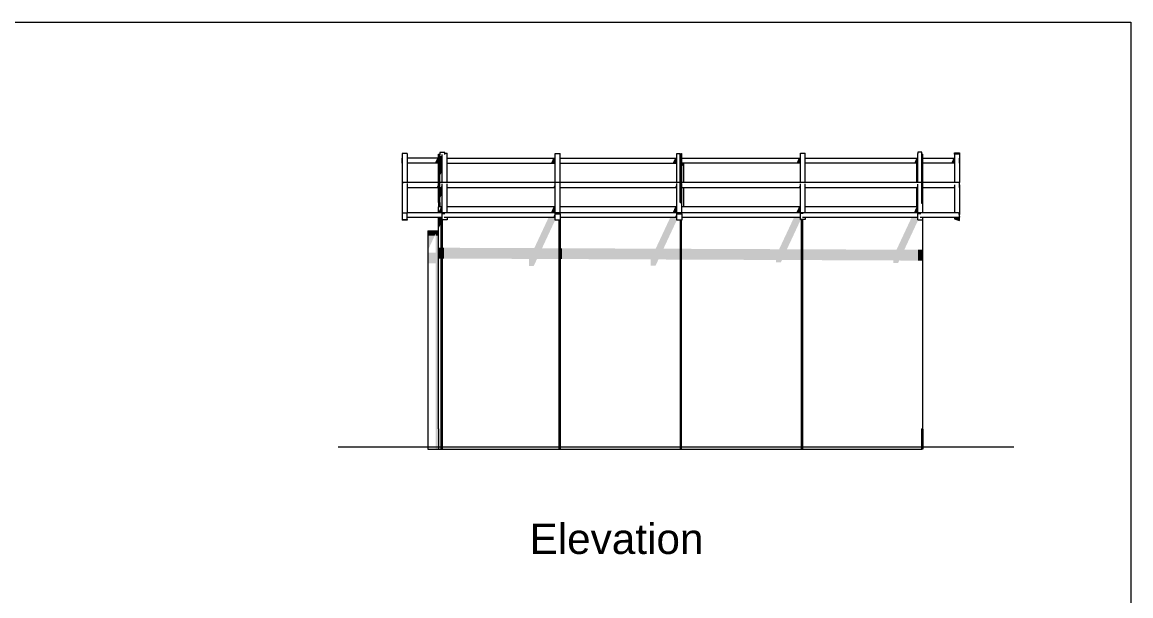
# Model space of a CAD drawing. Extents: x 4998 to 29504, y 981 to 19512.
# Drawn here: x 20348 to 29504, y 14776 to 19512 of the extents above; entities that cross this region are included whole.
import ezdxf

# ---------------------------------------------------------------- set-up
doc = ezdxf.new("R2010")
doc.units = 0
doc.header["$MEASUREMENT"] = 0
doc.layers.add('A01_Esquisses.A_No_stylo__10', color=134, linetype='Continuous', lineweight=5)
doc.layers.add('B08_Murs ext_ Périphériques.B_No_stylo__161', color=1, linetype='Continuous', lineweight=15)
for name, color, linetype, lineweight, true_color in [('B03_Constr_ Poteaux.B_No_stylo__189', 7, 'Continuous', 5, 0xb3b3b3), ('B03_Constr_ Poteaux.B_No_stylo__88', 7, 'Continuous', 13, 0xfd4435), ('B08_Murs ext_ Périphériques.B_No_stylo__189', 7, 'Continuous', 5, 0xb3b3b3), ('B08_Murs ext_ Périphériques.B_No_stylo__87', 7, 'Continuous', 13, 0x6a6a6a), ('C07_2D_ Textes_ Ttes échelle.C_No_stylo__66', 7, 'Continuous', 15, 0x5555ff), ('G04_Exter_ Environnement.G_No_stylo__189', 7, 'Continuous', 5, 0xb3b3b3), ('G04_Exter_ Environnement.G_No_stylo__90', 7, 'Continuous', 13, 0x00bfbf)]:
    doc.layers.add(name, color=color, linetype=linetype, lineweight=lineweight, true_color=true_color)
doc.styles.add('STYLE_GENERE_1', font='arial.ttf')

msp = doc.modelspace()

# ---------------------------------------------------------------- hatches: boundary and pattern name
at = {"layer": 'B03_Constr_ Poteaux.B_No_stylo__189', "linetype": 'Continuous', "lineweight": 0, "true_color": 0x595959}
for points in [[(23797.1, 18241.6), (23805.4, 18258), (23805.4, 18348.2), (23797.1, 18348.2)], [(23805.4, 18348.2), (23805.4, 18258), (23817.1, 18283.1), (23817.1, 18348.2)], [(25782.3, 18388.2), (25782.3, 18347.9), (25782.7, 18348.8), (25782.7, 18331.5), (25788.2, 18331.5), (25788.2, 18388.2)], [(25788.2, 18331.5), (25792.3, 18331.5), (25792.3, 18388.2), (25788.2, 18388.2)], [(25794.6, 18348.2), (25794.6, 18331.7), (25805.6, 18323.8), (25805.6, 18348.2)], [(25808.1, 18348.2), (25805.6, 18348.2), (25805.6, 18323.8), (25808.1, 18318.7)], [(25812.3, 18348.2), (25808.1, 18348.2), (25808.1, 18318.7), (25812.3, 18309.6)], [(27737.1, 18348.2), (27737.1, 18188.2), (27743.8, 18188.2), (27743.8, 18348.2)], [(27743.8, 18348.2), (27743.8, 18188.2), (27745.9, 18188.2), (27745.9, 18348.2)], [(27787.1, 18348.2), (27787.1, 18301.1), (27787.1, 18301), (27787.1, 18348.2)], [(23805.4, 18138.2), (23797.1, 18138.2), (23797.1, 18054.3), (23805.4, 18070.6)], [(23805.4, 18138.2), (23805.4, 18070.6), (23817.1, 18095.7), (23817.1, 18138.2)], [(25782.3, 18188.2), (25782.3, 18160.6), (25788.2, 18173.1), (25788.2, 18188.2)], [(25792.3, 18188.2), (25788.2, 18188.2), (25788.2, 18173.1), (25792.3, 18182)], [(27737.1, 18148.2), (27737.1, 18138.2), (27743.8, 18138.2), (27743.8, 18148.2)], [(27743.8, 18138.2), (27737.1, 18138.2), (27737.1, 17988.2), (27743.8, 17988.2)], [(27745.9, 18148.2), (27743.8, 18148.2), (27743.8, 18138.2), (27745.9, 18138.2)], [(27743.8, 18138.2), (27743.8, 17988.2), (27745.9, 17988.2), (27745.9, 18138.2)], [(23805.4, 17990), (23803, 17988.2), (23805.4, 17988.2)], [(23805.4, 17990), (23805.4, 17988.2), (23817.1, 17988.2), (23817.1, 17989.9)], [(23805.4, 17848.1), (23818.8, 17876.8), (23818.8, 17881.4), (23817.1, 17881.4), (23817.1, 17901.4), (23805.4, 17901.4)], [(25780.6, 15988.2), (25780.6, 15988.2), (25780.6, 17878.4), (25780.6, 17878.4)], [(23818.8, 17649.6), (23805.4, 17649.7), (23805.4, 17560.7), (23818.8, 17560.7)], [(24794, 17645.4), (24780.6, 17645.5), (24780.6, 17556.6), (24794, 17556.5)], [(25780.6, 17552.3), (25786.5, 17552.2), (25786.5, 17641.2), (25780.6, 17641.2)], [(25786.5, 17641.2), (25786.5, 17552.2), (25788.2, 17552.2), (25788.2, 17641.2)], [(25788.2, 17641.2), (25788.2, 17552.2), (25794, 17552.2), (25794, 17641.2)], [(25794.1, 17641.1), (25794, 17641.2), (25794, 17552.2), (25794.1, 17552.2)], [(26794, 17636.8), (26780.6, 17636.9), (26780.6, 17547.9), (26794, 17547.9)], [(27787.1, 17609.8), (27787.1, 17520.8), (27787.1, 17520.8), (27787.1, 17609.7)], [(27777.1, 16153.2), (27780.4, 16153.2), (27780.4, 16155.2), (27777.1, 16155.2)], [(27782.1, 16155.2), (27780.4, 16155.2), (27780.4, 16153.2), (27782.1, 16153.2)], [(27787.1, 16155.2), (27782.1, 16155.2), (27782.1, 16153.2), (27786, 16153.2)], [(27787.1, 16153.2), (27787.1, 16153.2), (27787.1, 15988.2), (27787.1, 15988.2)]]:
    msp.add_hatch(color=251, dxfattribs=at).paths.add_polyline_path(points, flags=0)
at = {"layer": 'B08_Murs ext_ Périphériques.B_No_stylo__189', "linetype": 'Continuous', "lineweight": 0, "true_color": 0x595959}
for points in [[(23787.1, 18418.8), (23792.6, 18416.7), (23797.1, 18416.7), (23797.1, 18422), (23791.9, 18422)], [(23792.6, 18416.7), (23797.1, 18415), (23797.1, 18416.7)], [(23797.1, 18188.2), (23794.1, 18183), (23797.1, 18181.9)], [(27786.9, 18187.9), (27781.9, 18179.2), (27787.1, 18177.2), (27787.1, 18187.9)], [(25782.3, 18036.8), (25788.2, 18036.8), (25788.2, 18052.8), (25782.3, 18052.8)], [(25792.3, 18052.8), (25788.2, 18052.8), (25788.2, 18036.8), (25792.3, 18036.8)], [(23797.1, 17967.9), (23787.1, 17946.5), (23787.1, 17941.4), (23797.1, 17941.4)], [(23797.1, 17941.4), (23817.1, 17941.4), (23817.1, 17988.2), (23806.6, 17988.2), (23797.1, 17967.9)], [(24736.8, 17988.2), (24714.9, 17941.4), (24750.1, 17941.4), (24750.1, 17988.2)], [(25741.5, 17988.2), (25719.7, 17941.4), (25754.6, 17941.4), (25754.6, 17988.2)], [(25782.3, 18029.7), (25782.3, 18024.5), (25792.3, 18024.5), (25792.3, 18029.7)], [(26741.3, 17941.4), (26775.5, 17941.4), (26775.5, 17988.2), (26763.2, 17988.2)], [(27712.5, 17941.4), (27745.8, 17941.4), (27745.8, 17988.2), (27734.4, 17988.2)], [(27745.9, 17988.2), (27745.8, 17988.2), (27745.8, 17941.4), (27745.9, 17941.4)], [(23797.1, 17901.4), (23787.1, 17901.4), (23787.1, 17809), (23797.1, 17830.4)], [(23797.1, 17901.4), (23797.1, 17830.4), (23805.4, 17848.1), (23805.4, 17901.4)], [(23818.8, 17881.4), (23818.8, 17876.8), (23820.9, 17881.4)], [(23832.1, 17649.6), (23832.1, 17560.6), (24535.6, 17557.6), (24532.6, 17551.1), (24532.6, 17499.3), (24572.6, 17499.3), (24599.7, 17557.3), (24780.6, 17556.6), (24780.6, 17645.5), (24641.2, 17646.1), (24750.1, 17879.1), (24750.1, 17901.4), (24696.2, 17901.4), (24577.1, 17646.4)], [(24805.6, 17556.4), (25538.3, 17553.3), (25538.3, 17553.2), (25538.3, 17501.3), (25578.3, 17501.3), (25602.5, 17553), (25780.6, 17552.2), (25780.6, 17641.2), (25643.9, 17641.8), (25754.6, 17878.6), (25754.6, 17901.4), (25701, 17901.4), (25579.8, 17642.1), (24805.6, 17645.4)], [(26046.3, 17551.1), (26573.3, 17548.8), (26573.3, 17529.8), (26613.3, 17529.8), (26622.1, 17548.6), (26780.6, 17547.9), (26780.6, 17636.9), (26663.5, 17637.4), (26778, 17882.4), (26775.5, 17882.4), (26775.5, 17901.4), (26722.6, 17901.4), (26599.4, 17637.7), (26046.3, 17640.1)], [(26794, 17636.8), (26794, 17547.9), (27541.2, 17544.7), (27541.2, 17522.9), (27581.2, 17522.9), (27591.3, 17544.5), (27745.8, 17543.8), (27745.8, 17632.7), (27632.8, 17633.2), (27745.8, 17875.2), (27745.8, 17901.4), (27693.8, 17901.4), (27568.7, 17633.5)], [(27745.8, 17901.4), (27745.8, 17875.2), (27747.9, 17879.7), (27745.9, 17879.7), (27745.9, 17901.4)], [(23697.1, 17748.2), (23754.4, 17748.2), (23763.8, 17768.3), (23763.8, 17748.2), (23787.1, 17748.2), (23787.1, 17788.2), (23708.8, 17788.2), (23697.1, 17763.1)], [(23697.1, 17625.6), (23754.4, 17748.2), (23697.1, 17748.2)], [(23763.8, 17609.1), (23697.1, 17609.4), (23697.1, 17520.4), (23763.8, 17520.1), (23763.8, 15988.2), (23787.1, 15988.2), (23787.1, 16155.8), (23787.1, 17748.2), (23763.8, 17748.2)], [(23787.1, 17649.8), (23787.1, 17560.8), (23797.1, 17560.8), (23797.1, 17649.7)], [(23797.1, 17560.8), (23805.4, 17560.7), (23805.4, 17649.7), (23797.1, 17649.7)], [(23832.1, 17649.6), (23818.8, 17649.6), (23818.8, 17560.7), (23832.1, 17560.6)], [(24794, 17556.5), (24805.6, 17556.4), (24805.6, 17645.4), (24794, 17645.4)], [(25794.1, 17552.2), (26046.3, 17551.1), (26046.3, 17640.1), (25794.1, 17641.1)], [(27745.8, 17543.8), (27780.4, 17543.6), (27780.4, 17632.6), (27745.8, 17632.7)], [(27780.4, 17632.6), (27780.4, 17543.6), (27787.1, 17543.6), (27787.1, 17632.6)]]:
    msp.add_hatch(color=251, dxfattribs=at).paths.add_polyline_path(points, flags=0)
at = {"layer": 'G04_Exter_ Environnement.G_No_stylo__189', "linetype": 'Continuous', "lineweight": 0, "true_color": 0x595959}
for points in [[(23817.1, 18418.8), (23808, 18399.4), (23817.1, 18399.3)], [(23486.7, 18348.2), (23486.8, 18348.2), (23486.8, 18388.2), (23486.7, 18388.2)], [(23755.7, 18348.2), (23787.1, 18348.2), (23787.1, 18388.2), (23774.5, 18388.2)], [(23797.1, 18399.4), (23797.1, 18388.2), (23817.1, 18388.2), (23817.1, 18399.3)], [(23797.1, 18348.2), (23817.1, 18348.2), (23817.1, 18388.2), (23802.8, 18388.2), (23797.1, 18376)], [(24733.4, 18388.2), (24714.7, 18348.2), (24750.1, 18348.2), (24750.1, 18388.2)], [(25738.6, 18388.2), (25719.9, 18348.2), (25754.6, 18348.2), (25754.6, 18388.2)], [(26760.7, 18388.2), (26742, 18348.2), (26775.5, 18348.2), (26775.5, 18388.2)], [(27713.7, 18348.2), (27745.8, 18348.2), (27745.8, 18388.2), (27732.4, 18388.2)], [(27745.8, 18388.2), (27745.8, 18348.2), (27745.9, 18348.2), (27745.9, 18388.2)], [(28038.1, 18388.2), (28019.4, 18348.2), (28048.4, 18348.2), (28048.4, 18388.2)], [(28088.4, 18367.4), (28088.5, 18369.6), (28088.5, 18388.2), (28088.4, 18388.2)], [(28088.4, 18364.3), (28088.4, 18367.4), (28088.4, 18388.2), (28088.4, 18388.2)], [(28088.4, 18388.2), (28088.4, 18362.1), (28088.4, 18364.3), (28088.4, 18388.2)], [(27776.4, 18188.2), (27777.1, 18188.2), (27777.1, 18228.8)], [(23486.8, 18186.5), (23486.8, 18180.5), (23487.7, 18180.2), (23487.7, 18188)], [(23771.2, 18148.2), (23787.1, 18148.2), (23787.1, 18181.9)], [(23817.1, 18177), (23803.6, 18148.2), (23817.1, 18148.2)], [(24747.3, 18176.1), (24734.3, 18148.2), (24750.1, 18148.2), (24750.1, 18176.1)], [(24750.1, 18182.1), (24747.3, 18176.1), (24750.1, 18176.1)], [(25754.6, 18180.6), (25739.4, 18148.2), (25754.6, 18148.2)], [(26761.6, 18148.2), (26775.5, 18148.2), (26775.5, 18178.1)], [(27733.2, 18148.2), (27745.8, 18148.2), (27745.8, 18175.2)], [(27745.9, 18175.3), (27745.8, 18175.2), (27745.8, 18148.2), (27745.9, 18148.2)], [(27777.1, 18026.7), (27777.1, 18175.3), (27776.2, 18175.3), (27773.7, 18026.7)], [(27777.1, 18177.1), (27776.2, 18175.3), (27777.1, 18175.3), (27777.1, 18177.1)], [(28038.9, 18148.2), (28048.4, 18148.2), (28048.4, 18168.5)], [(27777.1, 18015.6), (27777.1, 18026.7), (27773.7, 18026.7), (27773.5, 18017)], [(23486.7, 17941.5), (23486.7, 17901.7), (23486.8, 17901.7), (23486.8, 17936.2), (23486.8, 17941.5)], [(23486.8, 17878.4), (23526.8, 17878.4), (23526.8, 17884.3), (23486.8, 17884.3)], [(23526.7, 17941.3), (23524.4, 17937.3), (23526.7, 17936.4), (23526.7, 17939.1)], [(23817, 17933.2), (23817, 17901.4), (23817.1, 17901.4), (23817.1, 17933.2)], [(23837.1, 17933.3), (23857.1, 17933.3), (23857.1, 17901.4), (23857.1, 17901.4), (23857.1, 17933.4)], [(24732.8, 17901.4), (24750.1, 17901.4), (24750.1, 17938.3)], [(25754.6, 17936.9), (25738, 17901.4), (25754.6, 17901.4), (25754.6, 17930.3)], [(26775.5, 17901.4), (26775.5, 17901.4), (26775.5, 17934.3), (26775.5, 17934.3)], [(26795.5, 17934.3), (26815.5, 17934.3), (26815.5, 17901.4), (26815.6, 17901.4), (26815.6, 17934.4)], [(27745.8, 17901.4), (27745.9, 17901.4), (27745.9, 17931.5), (27745.8, 17931.5)], [(27780.4, 17931.6), (27765.9, 17931.6), (27780.4, 17931.6)], [(27785.9, 17931.6), (27780.4, 17931.6), (27780.4, 17931.6), (27785.9, 17931.6), (27785.9, 17901.4), (27785.9, 17901.4)], [(28038.8, 17941.4), (28048.4, 17941.4), (28048.4, 17941.7), (28048.4, 17941.7), (28039, 17941.7)], [(28048.4, 17888.1), (28088.4, 17874.9), (28088.4, 17901.4), (28048.4, 17901.4)], [(28083.3, 17924.8), (28084.2, 17915.7), (28088.4, 17901.4)], [(28083.3, 17924.7), (28088.4, 17901.5), (28088.4, 17923)]]:
    msp.add_hatch(color=251, dxfattribs=at).paths.add_polyline_path(points, flags=0)

# ---------------------------------------------------------------- linework, layer by layer
at = {"layer": 'A01_Esquisses.A_No_stylo__10', "linetype": 'Continuous'}
for p, q in [((4998, 19511.9), (29503.6, 19511.9)), ((29503.6, 19511.9), (29503.6, 980.7)), ((22956.8, 16006), (28537.7, 16006))]:
    msp.add_line(p, q, dxfattribs=at)
at = {"layer": 'B03_Constr_ Poteaux.B_No_stylo__88', "linetype": 'Continuous'}
for p, q in [((25782.3, 18388.2), (25792.3, 18388.2)), ((25812.3, 18188.2), (25812.3, 18348.2)), ((27737.1, 18188.2), (27737.1, 18348.2)), ((27787.1, 18188.2), (27787.1, 18348.2)), ((23797.1, 18138.2), (23805.4, 18138.2)), ((23805.4, 18138.2), (23817.1, 18138.2)), ((25782.3, 18188.2), (25792.3, 18188.2)), ((25812.3, 17988.2), (25812.3, 18148.2)), ((27737.1, 18138.2), (27737.1, 18148.2)), ((27737.1, 18138.2), (27743.8, 18138.2)), ((27737.1, 17988.2), (27737.1, 18138.2)), ((27743.8, 18138.2), (27745.9, 18138.2)), ((27787.1, 18138.2), (27787.1, 18148.2)), ((27787.1, 18138.2), (27787.1, 18138.2)), ((27787.1, 17988.2), (27787.1, 18138.2)), ((27787.1, 17988.2), (27787.1, 17988.2)), ((27787.1, 17941.4), (27787.1, 17988.2)), ((27787.1, 16155.2), (27787.1, 17901.4)), ((27787.1, 16155.2), (27787.1, 16155.2)), ((27787.1, 16153.2), (27787.1, 16155.2)), ((27787.1, 15988.2), (27787.1, 16153.2)), ((27787.1, 16153.2), (27787.1, 16153.2)), ((23805.4, 15988.2), (23818.8, 15988.2)), ((24780.6, 15988.2), (24794, 15988.2)), ((25780.6, 15988.2), (25780.6, 15988.2)), ((25780.6, 15988.2), (25786.5, 15988.2)), ((25786.5, 15988.2), (25788.2, 15988.2)), ((25788.2, 15988.2), (25794, 15988.2)), ((25794, 15988.2), (25794.1, 15988.2)), ((26780.6, 15988.2), (26794, 15988.2)), ((27787.1, 15988.2), (27787.1, 15988.2))]:
    msp.add_line(p, q, dxfattribs=at)
at = {"layer": 'B08_Murs ext_ Périphériques.B_No_stylo__161', "linetype": 'Continuous'}
for p, q in [((23697.1, 17788.2), (23787.1, 17788.2)), ((23697.1, 17788.2), (23697.1, 17748.2)), ((23697.1, 17748.2), (23697.1, 15988.2)), ((23697.1, 15988.2), (23787.1, 15988.2))]:
    msp.add_line(p, q, dxfattribs=at)
at = {"layer": 'B08_Murs ext_ Périphériques.B_No_stylo__87', "linetype": 'Continuous'}
for p, q in [((23787.1, 18422), (23797.1, 18422)), ((23787.1, 18188.2), (23787.1, 18422)), ((23797.1, 18188.2), (23797.1, 18415)), ((27777.1, 18421.6), (27787.1, 18421.6)), ((27787.1, 18188.2), (27787.1, 18421.6)), ((25782.3, 18249.3), (25792.3, 18249.2)), ((27777.1, 18188.2), (27777.1, 18228.9)), ((23787.1, 18024.1), (23787.1, 18181.9)), ((23797.1, 18024.1), (23797.1, 18181.9)), ((27777.1, 18023.2), (27777.1, 18177.2)), ((27787.1, 18023.2), (27787.1, 18177.2)), ((25782.3, 18068.6), (25792.3, 18068.6)), ((23787.1, 18024.1), (23797.1, 18024.1)), ((23787.1, 18024.1), (23787.1, 17988.2)), ((23817.1, 17988.2), (23787.1, 17988.2)), ((23787.1, 17941.4), (23787.1, 17988.2)), ((23797.1, 18024.1), (23797.1, 17988.2)), ((24750.1, 17988.2), (23857.1, 17988.2)), ((25754.6, 17988.2), (24790.1, 17988.2)), ((25792.3, 18029.7), (25782.3, 18029.7)), ((26775.5, 17988.2), (25794.6, 17988.2)), ((27745.9, 17988.2), (26815.5, 17988.2)), ((27777.1, 18023.2), (27787.1, 18023.2)), ((27777.1, 18015.6), (27777.1, 18023.2)), ((27787.1, 17988.2), (27785.9, 17988.2)), ((27787.1, 17988.2), (27787.1, 18023.2)), ((27787.1, 17941.4), (27787.1, 17988.2)), ((23787.1, 16155.8), (23787.1, 17901.4)), ((23805.4, 17901.4), (23805.4, 15988.2)), ((23818.8, 15988.2), (23818.8, 17881.4)), ((24780.6, 17878.4), (24780.6, 15988.2)), ((24794, 15988.2), (24794, 17901.4)), ((25780.6, 17878.4), (25780.6, 15988.2)), ((25794.1, 15988.2), (25794.1, 17878.4)), ((26780.6, 17882.4), (26780.6, 15988.2)), ((26794, 15988.2), (26794, 17882.4)), ((27787.1, 16155.2), (27787.1, 17901.4)), ((23787.1, 16155.8), (23787.1, 15988.2)), ((27777.1, 15988.2), (27777.1, 16155.2)), ((27787.1, 16155.2), (27777.1, 16155.2)), ((27787.1, 16153.2), (27777.1, 16153.2)), ((27787.1, 16153.2), (27787.1, 15988.2)), ((23787.1, 15988.2), (23805.4, 15988.2)), ((23818.8, 15988.2), (24780.6, 15988.2)), ((24794, 15988.2), (25780.6, 15988.2)), ((25794.1, 15988.2), (26780.6, 15988.2)), ((26794, 15988.2), (27777.1, 15988.2)), ((27787.1, 15988.2), (27777.1, 15988.2))]:
    msp.add_line(p, q, dxfattribs=at)
at = {"layer": 'G04_Exter_ Environnement.G_No_stylo__90', "linetype": 'Continuous'}
for p, q in [((23526.8, 18427.5), (23486.8, 18427.5)), ((23486.8, 18427.5), (23486.8, 17936.2)), ((23526.8, 18427.5), (23526.8, 18188.2)), ((23837.1, 18436.2), (23797.1, 18436.2)), ((23797.1, 18436.2), (23797.1, 18415)), ((23817.1, 18188.2), (23817.1, 18418.8)), ((23837.1, 18418.8), (23837.1, 18436.2)), ((23837.1, 18429.9), (23857.1, 18429.9)), ((23857.1, 18188.2), (23857.1, 18429.9)), ((24750.1, 18427.5), (24790.1, 18427.5)), ((24750.1, 18188.2), (24750.1, 18427.5)), ((24790.1, 18188.2), (24790.1, 18427.5)), ((25754.6, 18427.5), (25782.3, 18427.5)), ((25754.6, 18188.2), (25754.6, 18427.5)), ((25782.3, 18188.2), (25782.3, 18427.5)), ((25792.3, 18427.5), (25794.6, 18427.5)), ((25792.3, 18024.5), (25792.3, 18427.5)), ((25794.6, 18188.2), (25794.6, 18427.5)), ((26775.5, 18431), (26815.5, 18431)), ((26775.5, 18188.2), (26775.5, 18431)), ((26815.5, 18427.5), (26775.5, 18427.5)), ((26815.5, 18188.2), (26815.5, 18431)), ((27777.1, 18440.1), (27745.9, 18440.1)), ((27745.9, 18440.1), (27745.9, 18428.2)), ((27745.9, 18188.2), (27745.9, 18428.2)), ((27777.1, 18417.1), (27777.1, 18440.1)), ((27777.1, 18188.2), (27777.1, 18417.1)), ((28048.4, 18423), (28048.4, 18433.1)), ((28048.4, 18433.1), (28088.4, 18433.1)), ((28088.4, 18423), (28048.4, 18423)), ((28048.4, 18423), (28048.4, 18188.2)), ((28088.4, 18433.1), (28088.4, 18423)), ((28088.4, 18423), (28088.4, 18188.2)), ((23486.7, 18348.2), (23486.7, 18388.2)), ((23486.8, 18388.2), (23486.7, 18388.2)), ((23486.8, 18348.2), (23486.7, 18348.2)), ((23787.1, 18388.2), (23526.8, 18388.2)), ((23787.1, 18348.2), (23526.8, 18348.2)), ((23817.1, 18399.3), (23797.1, 18399.4)), ((23797.1, 18388.2), (23817.1, 18388.2)), ((23797.1, 18348.2), (23817.1, 18348.2)), ((23857.1, 18388.2), (24750.1, 18388.2)), ((23857.1, 18348.2), (24750.1, 18348.2)), ((24790.1, 18388.2), (25754.6, 18388.2)), ((24790.1, 18348.2), (25754.6, 18348.2)), ((25794.6, 18388.2), (26775.5, 18388.2)), ((26775.5, 18348.2), (25794.6, 18348.2)), ((26815.5, 18388.2), (27745.9, 18388.2)), ((27745.9, 18348.2), (26815.5, 18348.2)), ((27787.1, 18388.2), (28048.4, 18388.2)), ((28048.4, 18348.2), (27787.1, 18348.2)), ((28088.4, 18388.2), (28088.5, 18388.2)), ((28088.5, 18348.2), (28088.4, 18348.2)), ((28088.5, 18348.2), (28088.5, 18388.2)), ((23787.1, 18188.2), (23487.7, 18188.2)), ((23487.7, 18188.2), (23487.7, 18180.2)), ((23526.8, 18180.1), (23526.8, 17941.4)), ((23526.8, 18148.2), (23787.1, 18148.2)), ((23787.1, 18181.9), (23787.1, 18188.2)), ((23797.1, 18148.2), (23797.1, 18188.2)), ((25782.3, 18188.2), (23797.1, 18188.2)), ((23797.1, 18148.2), (23817.1, 18148.2)), ((23817.1, 17941.4), (23817.1, 18177)), ((23857.1, 17941.4), (23857.1, 18177)), ((23857.1, 18148.2), (24750.1, 18148.2)), ((24750.1, 17941.4), (24750.1, 18182.1)), ((24790.1, 17941.4), (24790.1, 18182)), ((24790.1, 18148.2), (25754.6, 18148.2)), ((25754.6, 17941.4), (25754.6, 18180.6)), ((25782.3, 18180.6), (25782.3, 18188.2)), ((25782.3, 18024.5), (25782.3, 18180.6)), ((27777.1, 18188.2), (25792.3, 18188.2)), ((25792.3, 18180.6), (25792.3, 18188.2)), ((25794.6, 17941.4), (25794.6, 18180.6)), ((25794.6, 18148.2), (26775.5, 18148.2)), ((26775.5, 17941.4), (26775.5, 18178.1)), ((26815.5, 17941.4), (26815.5, 18178)), ((26815.5, 18148.2), (27745.9, 18148.2)), ((27745.9, 17941.4), (27745.9, 18175.3)), ((27777.1, 18175.3), (27777.1, 18188.2)), ((27777.1, 18015.6), (27777.1, 18175.3)), ((27787.1, 18177.2), (27787.1, 18188.2)), ((28089.3, 18188.2), (27787.1, 18188.2)), ((27787.1, 18148.2), (28048.4, 18148.2)), ((28048.4, 18168.5), (28048.4, 17941.4)), ((28088.4, 18168.4), (28088.4, 17923)), ((28088.4, 18148.2), (28089.3, 18148.2)), ((28089.3, 18188.2), (28089.4, 18188.2)), ((28089.3, 18148.2), (28089.3, 18188.2)), ((28089.3, 18148.2), (28089.4, 18148.2)), ((28089.4, 18148.2), (28089.4, 18188.2)), ((25782.3, 18024.5), (25792.3, 18024.5)), ((27785.9, 18015.6), (27777.1, 18015.6)), ((27785.9, 17941.4), (27785.9, 18015.6)), ((23486.7, 17941.7), (23486.7, 17901.7)), ((23486.7, 17941.7), (23486.8, 17941.7)), ((23486.7, 17901.7), (23486.8, 17901.7)), ((23526.8, 17936.2), (23486.8, 17936.2)), ((23486.8, 17936.2), (23486.8, 17884.3)), ((23486.8, 17884.3), (23526.8, 17884.3)), ((23486.8, 17884.3), (23486.8, 17878.4)), ((23526.8, 17878.4), (23486.8, 17878.4)), ((23526.7, 17941.4), (23526.7, 17936.4)), ((23526.7, 17941.4), (28079.7, 17941.4)), ((23526.8, 17941.7), (23787.1, 17941.7)), ((23526.8, 17936.4), (23526.8, 17936.2)), ((23526.8, 17884.3), (23526.8, 17936.2)), ((23526.8, 17901.4), (23817.1, 17901.4)), ((23526.8, 17884.3), (23526.8, 17878.4)), ((23817.1, 17933.3), (23817.1, 17933.3)), ((23817.1, 17933.3), (23839.6, 17933.3)), ((23817.1, 17881.4), (23817.1, 17933.3)), ((23857.1, 17881.4), (23817.1, 17881.4)), ((23832.5, 17901.4), (24750.1, 17901.4)), ((23857.1, 17901.4), (23857.1, 17881.4)), ((24750.1, 17930.3), (24750.1, 17938.3)), ((24750.1, 17930.3), (24790.1, 17930.3)), ((24750.1, 17878.4), (24750.1, 17930.3)), ((24790.1, 17878.4), (24750.1, 17878.4)), ((24790.1, 17930.3), (24790.1, 17938.3)), ((24790.1, 17930.3), (24790.1, 17878.4)), ((24790.1, 17901.4), (25754.6, 17901.4)), ((25754.6, 17930.3), (25754.6, 17936.9)), ((25754.6, 17930.3), (25794.6, 17930.3)), ((25754.6, 17878.4), (25754.6, 17930.3)), ((25794.6, 17878.4), (25754.6, 17878.4)), ((25794.6, 17930.3), (25794.6, 17936.9)), ((25794.6, 17930.3), (25794.6, 17878.4)), ((25794.6, 17901.4), (26775.5, 17901.4)), ((26775.5, 17934.3), (26775.5, 17934.4)), ((26775.5, 17934.3), (26798.1, 17934.3)), ((26775.5, 17882.4), (26775.5, 17934.3)), ((26815.5, 17882.4), (26775.5, 17882.4)), ((26793, 17901.4), (27745.9, 17901.4)), ((26815.5, 17901.4), (26815.5, 17882.4)), ((27745.9, 17931.6), (27768.4, 17931.6)), ((27745.9, 17931.6), (27745.9, 17931.6)), ((27745.9, 17879.7), (27745.9, 17931.6)), ((27745.9, 17879.7), (27785.9, 17879.7)), ((27762.6, 17901.4), (28088.4, 17901.4)), ((27785.9, 17879.7), (27785.9, 17901.4)), ((27787.1, 17941.7), (28048.4, 17941.7)), ((28048.4, 17941.7), (28048.4, 17941.7)), ((28048.4, 17901.4), (28048.4, 17888.1)), ((28048.4, 17888.1), (28088.4, 17874.9)), ((28079.7, 17941.4), (28088.4, 17901.4)), ((28088.4, 17923), (28083.3, 17924.7)), ((28088.4, 17901.4), (28088.4, 17923)), ((28088.4, 17901.7), (28088.4, 17901.8)), ((28088.4, 17901.7), (28088.4, 17901.7)), ((28088.4, 17874.9), (28088.4, 17901.4))]:
    msp.add_line(p, q, dxfattribs=at)
msp.add_point((28048.4, 17941.7), dxfattribs=at)

# ---------------------------------------------------------------- texts
at = {"layer": 'C07_2D_ Textes_ Ttes échelle.C_No_stylo__66', "linetype": 'Continuous', "insert": (24537.7, 15371.7), "char_height": 250, "attachment_point": 1, "style": 'STYLE_GENERE_1'}
msp.add_mtext('{Elevation }', dxfattribs=at)

doc.saveas('drawing.dxf')
